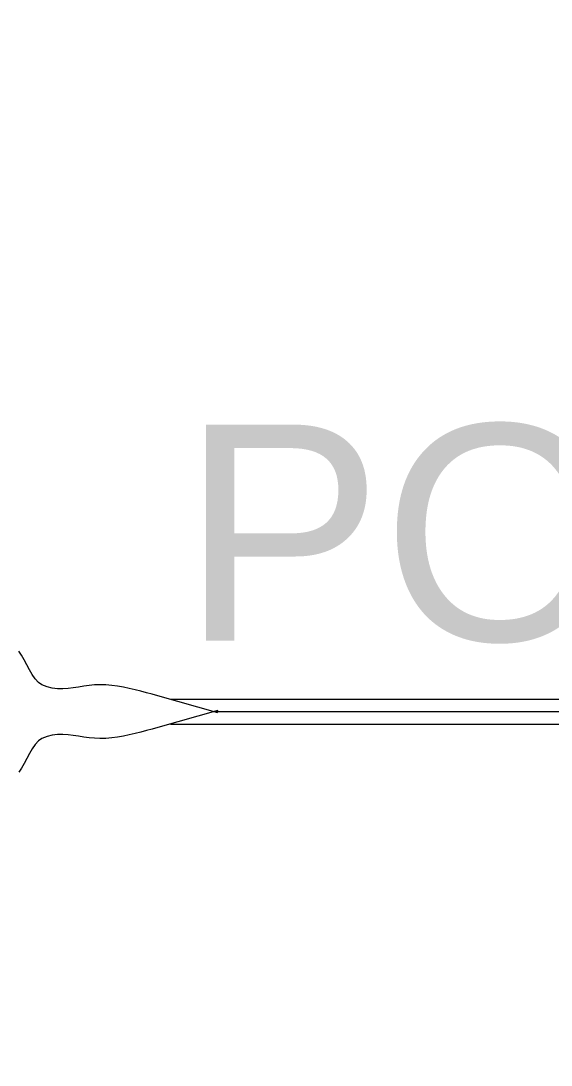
# Model space of a CAD drawing. Header units: centimetres. Extents: x -377343 to 693706, y 194584 to 813780.
# Drawn here: x 191569.4 to 191652.4, y 498774.2 to 498937.6 of the extents above; entities that cross this region are included whole.
import ezdxf

# ---------------------------------------------------------------- set-up
doc = ezdxf.new("R2010")
doc.units = ezdxf.units.CM
doc.layers.add('PIPA', color=11, linetype='Continuous')
doc.layers.add('TEXT', color=7, linetype='Continuous')
doc.styles.get("Standard").update_dxf_attribs({"font": 'arial.ttf'})

msp = doc.modelspace()

# ---------------------------------------------------------------- linework, layer by layer
at = {"layer": 'PIPA', "lineweight": 35, "extrusion": (0, 0.816497, 0.57735), "elevation": 193451.324}
msp.add_lwpolyline([(-421704.212, -325591.681), (-159560.265, -63447.734), (377343.333, -600351.331), (-158232.47, -1135927.133), (-693706.405, -600453.199), (-454216.825, -360963.619)], dxfattribs=at)
at = {"layer": 'TEXT', "color": 2, "linetype": 'Continuous', "lineweight": 13}
for p, q in [((191569.498, 498838.363), (191569.077, 498839.004)), ((191569.908, 498837.632), (191569.498, 498838.363)), ((191570.317, 498836.854), (191569.908, 498837.632)), ((191570.735, 498836.072), (191570.317, 498836.854)), ((191571.172, 498835.326), (191570.735, 498836.072)), ((191571.636, 498834.659), (191571.172, 498835.326)), ((191572.138, 498834.113), (191571.636, 498834.659)), ((191572.686, 498833.73), (191572.138, 498834.113)), ((191573.504, 498833.401), (191572.686, 498833.73)), ((191574.323, 498833.197), (191573.504, 498833.401)), ((191578.434, 498833.361), (191577.608, 498833.236)), ((191579.262, 498833.493), (191578.434, 498833.361)), ((191580.094, 498833.611), (191579.262, 498833.493)), ((191580.928, 498833.697), (191580.094, 498833.611)), ((191581.767, 498833.73), (191580.928, 498833.697)), ((191582.691, 498833.702), (191581.767, 498833.73)), ((191583.614, 498833.623), (191582.691, 498833.702)), ((191584.535, 498833.5), (191583.614, 498833.623)), ((191585.453, 498833.341), (191584.535, 498833.5)), ((191586.368, 498833.152), (191585.453, 498833.341)), ((191575.142, 498833.098), (191574.323, 498833.197)), ((191575.963, 498833.085), (191575.142, 498833.098)), ((191576.784, 498833.138), (191575.963, 498833.085)), ((191577.608, 498833.236), (191576.784, 498833.138)), ((191587.277, 498832.942), (191586.368, 498833.152)), ((191588.181, 498832.717), (191587.277, 498832.942)), ((191589.078, 498832.484), (191588.181, 498832.717)), ((191589.967, 498832.252), (191589.078, 498832.484)), ((191590.847, 498832.027), (191589.967, 498832.252)), ((191600.252, 498829.352), (191590.847, 498832.027)), ((191600.252, 498829.697), (191590.847, 498827.022)), ((191589.967, 498826.797), (191589.078, 498826.565)), ((191590.847, 498827.022), (191589.967, 498826.797)), ((191572.686, 498825.319), (191572.138, 498824.936)), ((191573.504, 498825.648), (191572.686, 498825.319)), ((191574.323, 498825.852), (191573.504, 498825.648)), ((191575.142, 498825.951), (191574.323, 498825.852)), ((191575.963, 498825.964), (191575.142, 498825.951)), ((191576.784, 498825.911), (191575.963, 498825.964)), ((191577.608, 498825.813), (191576.784, 498825.911)), ((191578.434, 498825.688), (191577.608, 498825.813)), ((191579.262, 498825.556), (191578.434, 498825.688)), ((191580.094, 498825.438), (191579.262, 498825.556)), ((191580.928, 498825.352), (191580.094, 498825.438)), ((191581.767, 498825.319), (191580.928, 498825.352)), ((191582.691, 498825.347), (191581.767, 498825.319)), ((191583.614, 498825.426), (191582.691, 498825.347)), ((191584.535, 498825.549), (191583.614, 498825.426)), ((191585.453, 498825.709), (191584.535, 498825.549)), ((191586.368, 498825.897), (191585.453, 498825.709)), ((191587.277, 498826.107), (191586.368, 498825.897)), ((191588.181, 498826.332), (191587.277, 498826.107)), ((191589.078, 498826.565), (191588.181, 498826.332)), ((191571.172, 498823.723), (191570.735, 498822.978)), ((191571.636, 498824.39), (191571.172, 498823.723)), ((191572.138, 498824.936), (191571.636, 498824.39)), ((191570.317, 498822.195), (191569.908, 498821.417)), ((191570.735, 498822.978), (191570.317, 498822.195)), ((191569.498, 498820.687), (191569.077, 498820.045)), ((191569.908, 498821.417), (191569.498, 498820.687))]:
    msp.add_line(p, q, dxfattribs=at)
at = {"layer": 'TEXT', "color": 2, "linetype": 'Continuous', "lineweight": 9}
for p, q in [((191592.842, 498831.46), (191925.833, 498831.46)), ((191592.842, 498827.59), (191925.833, 498827.59))]:
    msp.add_line(p, q, dxfattribs=at)
at = {"layer": 'TEXT', "color": 2, "linetype": 'Continuous', "lineweight": 15}
msp.add_line((191599.644, 498829.525), (191925.833, 498829.525), dxfattribs=at)

# ---------------------------------------------------------------- texts
at = {"layer": 'TEXT', "color": 2}
msp.add_text('POTONGAN B', height=33.8126, dxfattribs=at).set_placement((191594.523, 498840.628))

doc.saveas('drawing.dxf')
